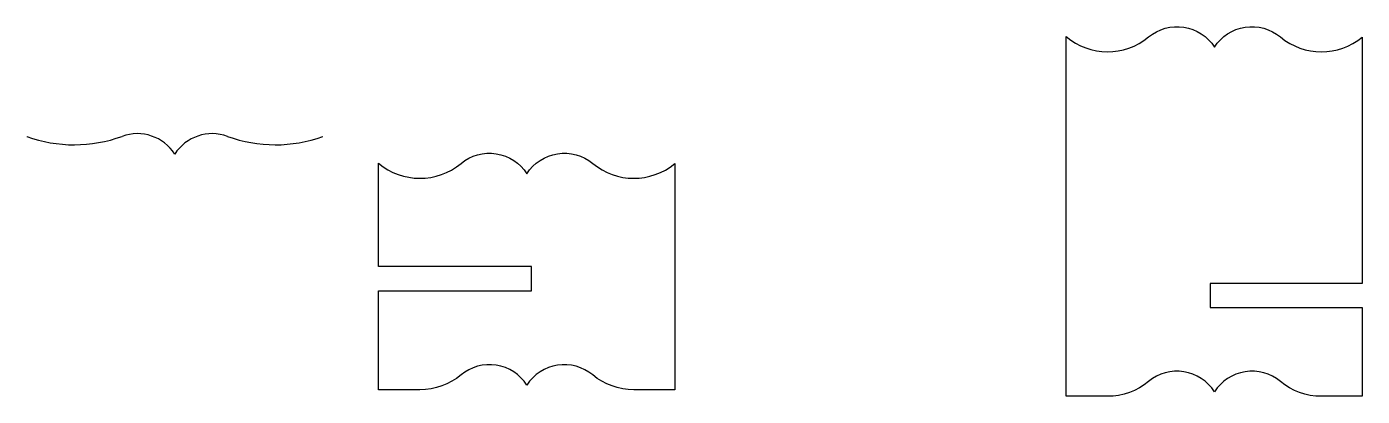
# Model space of a CAD drawing. Extents: x 9 to 911, y 46 to 296.
import ezdxf

# ---------------------------------------------------------------- set-up
doc = ezdxf.new("R2010")
doc.units = 0
doc.layers.get('0').update_dxf_attribs({"linetype": 'CONTINUOUS'})

msp = doc.modelspace()

# ---------------------------------------------------------------- linework, layer by layer
for p, q in [((9.09, 221.8), (9.09, 221.8)), ((209.09, 221.8), (209.09, 221.8))]:
    msp.add_line(p, q)
for points in [[(738.99, 46.12), (711.07, 46.12), (711.07, 289.39, 0.364304), (766.75, 289.17, -0.451861), (811.24, 282.26, -0.451861), (855.74, 289.17, 0.361331), (911.07, 289.1), (911.07, 122.42), (808.24, 122.42), (808.24, 106.12), (911.07, 106.12), (911.07, 46.12), (883.5, 46.12, -0.175764), (855.74, 56.15, 0.451861), (811.24, 49.24, 0.451861), (766.75, 56.15, -0.175764)], [(391.39, 60.58, 0.451861), (346.89, 53.67, 0.451861), (302.4, 60.58, -0.175764), (274.64, 50.55), (246.72, 50.55), (246.72, 117.55), (349.89, 117.55), (349.89, 133.85), (246.72, 133.85), (246.72, 203.82, 0.364304), (302.4, 203.59, -0.451861), (346.89, 196.68, -0.451861), (391.39, 203.59, 0.361331), (446.72, 203.52), (446.72, 50.55), (419.15, 50.55, -0.175764)]]:
    msp.add_lwpolyline(points, format="xyb", close=True)
for centre, radius, start, end in [((41.11, 310.89), 94.66, 250.23284, 290.02651), ((83.8, 193.76), 30, 32.53827, 110.02651), ((134.38, 193.76), 30, 69.97349, 147.46173), ((177.07, 310.89), 94.66, 249.97349, 289.76716)]:
    msp.add_arc(centre, radius, start, end)

doc.saveas('drawing.dxf')
